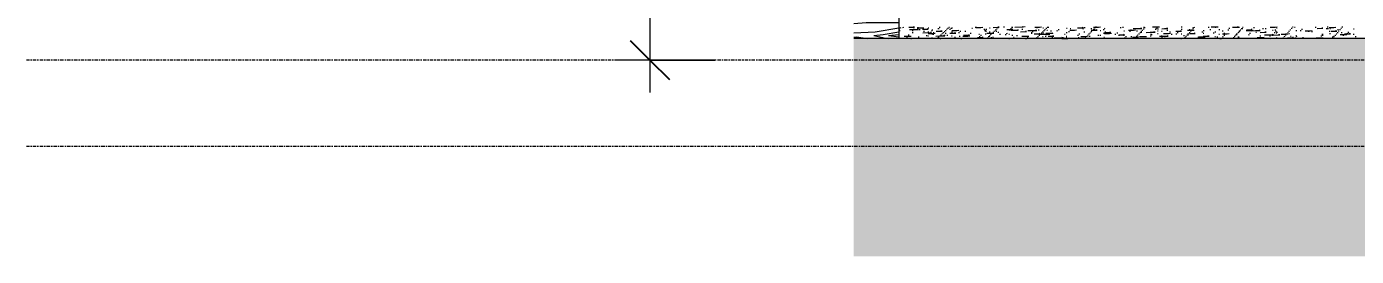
# Model space of a CAD drawing. Header units: millimetres. Extents: x 9199 to 175431, y -4466 to 35300.
# Drawn here: x 9199 to 15367, y -509 to 555 of the extents above; entities that cross this region are included whole.
import ezdxf

# ---------------------------------------------------------------- set-up
doc = ezdxf.new("R2010")
doc.units = ezdxf.units.MM
doc.linetypes.add('Centre', pattern=[31.75, 6.35, -4.7625, 15.875, -4.7625])
for name, color, linetype, lineweight in [('A-ANNO-DIMS', 211, 'Continuous', 9), ('A-ANNO-DIMS-150', 211, 'Continuous', 9), ('A-DETL-GENF-2', 9, 'Continuous', 9), ('A-DETL-THIN', 151, 'Continuous', 9), ('A-FLOR', 192, 'Continuous', 9), ('A-FLOR-LEVL-2', 51, 'Centre', 9), ('A-FLOR-PATT', 8, 'Continuous', 9), ('A-WALL', 113, 'Continuous', 9), ('A-WALL-PATT', 111, 'Continuous', 9)]:
    doc.layers.add(name, color=color, linetype=linetype, lineweight=lineweight)
doc.styles.add('UTM Avo', font='', dxfattribs={"width": 0.9, "height": 375})
doc.styles.get('UTM Avo').set_extended_font_data('UTM Avo')
doc.dimstyles.new('1_Dim_chi_tiet_2_5', dxfattribs={"dimscale": 304.8, "dimtxt": 374.737856, "dimasz": 0.590551, "dimexe": 0.492126, "dimexo": 0.0625, "dimgap": 0.049213, "dimtad": 1, "dimdec": 0, "dimrnd": 5, "dimzin": 0, "dimdsep": 46, "dimtxsty": 'UTM Avo', "dimblk1": 'OBLIQUE', "dimblk2": 'OBLIQUE', "dimsah": 1, "dimcen": 0.09, "dimdle": 0.492126, "dimazin": 0, "dimtfac": 1, "dimtdec": 4, "dimtix": 1, "dimtmove": 0, "dimatfit": 3, "dimfxl": 0.984252, "dimfxlon": 1, "dimtvp": 1, "dimtolj": 1, "dimtzin": 0, "dimarcsym": 2})

# ---------------------------------------------------------------- blocks, each defined once
blk = doc.blocks.new('FP_27-TKCS_MẶT ĐỨNG HƯỚNG ĐÔNG')
at = {"layer": 'A-FLOR-PATT'}
for p, q in [((13246.9, 545.5), (13249.5, 545.6)), ((13246.9, 536.6), (13250.4, 536.7)), ((13246.9, 536.3), (13250.4, 536.7)), ((13251, 550.3), (13255, 550.6)), ((13263.5, 551.9), (13268.5, 552)), ((13269.5, 510.3), (13301.5, 511.4)), ((13269.5, 510.3), (13292.3, 510.3)), ((13280.7, 505.2), (13285, 505.2)), ((13282, 511.1), (13286.9, 511.3)), ((13287.6, 516.5), (13292.6, 516.6)), ((13290.6, 552.3), (13312.7, 553.8)), ((13290.6, 552.3), (13318, 553)), ((13292.3, 510.3), (13301.5, 511.4)), ((13294.9, 541.4), (13330.5, 543.6)), ((13294.9, 541.4), (13335.6, 542.4)), ((13300.7, 500), (13303.3, 500.2)), ((13306.3, 537.8), (13311.3, 537.9)), ((13307, 528.1), (13311.3, 528.2)), ((13312, 543.1), (13317, 543.3)), ((13318, 553), (13312.7, 553.8)), ((13329.4, 549), (13361.4, 550.3)), ((13329.4, 549), (13352.1, 549.2)), ((13335.6, 542.4), (13330.5, 543.6)), ((13331.4, 551.3), (13335.6, 551.3)), ((13335, 507.4), (13339.9, 507.5)), ((13339, 542.1), (13343.2, 542.2)), ((13352.1, 549.2), (13361.4, 550.3)), ((13354.3, 543.3), (13376.4, 544.7)), ((13354.3, 543.3), (13381.7, 543.9)), ((13356, 526.6), (13391.5, 528.7)), ((13356, 526.6), (13396.6, 527.4)), ((13359.3, 534.2), (13364.3, 534.3)), ((13371.5, 514.6), (13375.7, 514.7)), ((13381.7, 543.9), (13376.4, 544.7)), ((13379.1, 513.3), (13382.8, 513.3)), ((13379.9, 531.8), (13383.7, 531.8)), ((13380.5, 523.5), (13412.5, 524.7)), ((13380.5, 523.5), (13403.2, 523.5)), ((13380.8, 550.3), (13384.5, 550.3)), ((13396.6, 527.4), (13391.5, 528.7)), ((13395.8, 537.9), (13400.1, 538)), ((13396.9, 504), (13400.6, 503.9)), ((13397.7, 522.5), (13401.4, 522.5)), ((13398.6, 541.1), (13402.3, 541.1)), ((13402.1, 519.7), (13407, 519.9)), ((13403.2, 523.5), (13412.5, 524.7)), ((13403.5, 528.7), (13407.7, 528.7)), ((13407.7, 525.1), (13412.7, 525.3)), ((13417, 511.4), (13452.6, 513.4)), ((13417, 511.4), (13457.6, 512.2)), ((13418.1, 534), (13440.1, 535.4)), ((13418.1, 534), (13445.4, 534.6)), ((13422.1, 502.6), (13426.1, 502.8)), ((13426.4, 546.8), (13431.4, 547)), ((13427.5, 507.6), (13431.5, 507.8)), ((13432.1, 552.3), (13437.1, 552.5)), ((13433, 512.6), (13437, 512.8)), ((13435.9, 500.8), (13440.2, 500.8)), ((13438.4, 517.6), (13442.4, 517.8)), ((13445.4, 534.6), (13440.1, 535.4)), ((13443.8, 522.7), (13447.8, 522.9)), ((13449.3, 527.7), (13453.3, 527.9)), ((13457.7, 512.2), (13452.6, 513.4)), ((13454.7, 532.8), (13458.7, 533)), ((13455.1, 515.9), (13460, 516.1)), ((13460.1, 537.8), (13464.1, 538)), ((13460.3, 524.3), (13464.5, 524.3)), ((13465.6, 542.9), (13469.6, 543.1)), ((13467.9, 514.9), (13472.1, 514.9)), ((13471, 548), (13475, 548.2)), ((13476.4, 553), (13480.4, 553.3)), ((13479.4, 543.2), (13484.4, 543.4)), ((13481.8, 524.5), (13503.8, 525.9)), ((13481.8, 524.5), (13509.1, 525.1)), ((13486.6, 547.9), (13490.8, 548)), ((13488.7, 512.7), (13492.4, 512.6)), ((13489.6, 531.5), (13493.3, 531.5)), ((13490.4, 550.3), (13494.1, 550.3)), ((13491.4, 537), (13523.4, 538.3)), ((13491.4, 537), (13514.2, 537.1)), ((13497.8, 501.1), (13502.8, 501.2)), ((13503.5, 506.6), (13508.5, 506.7)), ((13509.1, 525.1), (13503.8, 525.9)), ((13514.2, 537.1), (13523.4, 538.3)), ((13522.2, 528.5), (13527.1, 528.7)), ((13524.7, 510.4), (13529, 510.4)), ((13527.8, 534.1), (13532.8, 534.2)), ((13532.4, 500.9), (13536.6, 500.9)), ((13542.5, 510.7), (13574.5, 511.8)), ((13542.5, 510.7), (13565.3, 510.7)), ((13545.5, 514.9), (13567.5, 516.2)), ((13545.5, 514.9), (13572.8, 515.4)), ((13551, 534.2), (13555.3, 534.2)), ((13565.3, 510.7), (13574.5, 511.8)), ((13572.8, 515.4), (13567.5, 516.2)), ((13575.2, 524.7), (13580.1, 524.8)), ((13583, 548.6), (13587.3, 548.7)), ((13599.5, 552.5), (13604.5, 552.7)), ((13602.4, 550.9), (13634.4, 552.2)), ((13602.4, 550.9), (13625.1, 551)), ((13609.2, 505), (13631.2, 506.3)), ((13609.2, 505), (13636.5, 505.5)), ((13615.5, 520.1), (13619.7, 520.1)), ((13617.9, 509.6), (13622.9, 509.7)), ((13623.6, 515.2), (13628.6, 515.3)), ((13625.1, 551), (13634.4, 552.2)), ((13636.5, 505.5), (13631.2, 506.3)), ((13639.9, 544.2), (13644.1, 544.2)), ((13642.3, 537.5), (13647.2, 537.7)), ((13644.7, 501.9), (13648.5, 501.9)), ((13645.6, 521.1), (13649.3, 521.1)), ((13646.5, 540.4), (13650.2, 540.4)), ((13647.5, 534.6), (13651.7, 534.6)), ((13647.9, 543.2), (13652.9, 543.3)), ((13653.5, 524.2), (13685.5, 525.4)), ((13653.5, 524.2), (13676.2, 524.2)), ((13654.1, 503.7), (13658.1, 503.9)), ((13659.5, 508.9), (13663.5, 509.1)), ((13663.4, 511.4), (13667.1, 511.3)), ((13664.3, 530.7), (13668, 530.6)), ((13664.9, 514.1), (13668.9, 514.3)), ((13665.1, 549.9), (13668.8, 549.9)), ((13670.4, 519.3), (13674.3, 519.5)), ((13670.9, 505.5), (13675.9, 505.6)), ((13675.8, 524.5), (13679.8, 524.7)), ((13676.2, 524.2), (13685.5, 525.4)), ((13680, 505.7), (13684.2, 505.7)), ((13681.2, 529.7), (13685.2, 529.9)), ((13682.2, 551.5), (13704.3, 553)), ((13682.2, 551.5), (13709.6, 552.2)), ((13686.7, 534.9), (13690.6, 535.1)), ((13692.1, 540.1), (13696.1, 540.3)), ((13695.3, 533.7), (13700.2, 533.8)), ((13697.5, 545.3), (13701.5, 545.6)), ((13703, 550.6), (13706.9, 550.8)), ((13709.6, 552.2), (13704.3, 553)), ((13704.3, 530), (13708.6, 530)), ((13711.9, 520.3), (13716.2, 520.3)), ((13730.6, 554.5), (13734.9, 554.5)), ((13738, 518.3), (13743, 518.5)), ((13743.7, 524), (13748.7, 524.2)), ((13746, 541.7), (13768, 543.2)), ((13746, 541.7), (13773.3, 542.3)), ((13754.4, 500.8), (13758.1, 500.8)), ((13755.2, 520.3), (13758.9, 520.3)), ((13756.1, 539.9), (13759.8, 539.9)), ((13762.4, 546.8), (13767.4, 546.9)), ((13764.4, 538.1), (13796.4, 539.3)), ((13764.4, 538.1), (13787.2, 538.1)), ((13768, 552.5), (13773, 552.7)), ((13773.3, 542.3), (13768, 543.2)), ((13768.8, 515.5), (13773, 515.5)), ((13776.4, 505.7), (13780.6, 505.7)), ((13782.8, 552.6), (13818.4, 554.8)), ((13782.8, 552.6), (13823.5, 553.5)), ((13787.2, 538.1), (13796.4, 539.3)), ((13791, 514.2), (13796, 514.3)), ((13795.1, 540.1), (13799.3, 540.2)), ((13809.7, 531.7), (13831.7, 533.1)), ((13809.7, 531.7), (13837, 532.3)), ((13815.4, 542.8), (13820.4, 543)), ((13815.5, 510.5), (13847.5, 511.7)), ((13815.5, 510.5), (13838.3, 510.5)), ((13823.5, 553.5), (13818.4, 554.8)), ((13827.1, 555.1), (13831.3, 555.1)), ((13837, 532.3), (13831.7, 533.1)), ((13833.2, 500.7), (13837.5, 500.7)), ((13838.3, 510.5), (13847.5, 511.7)), ((13839.5, 504.3), (13844.5, 504.4)), ((13843.9, 536.5), (13879.4, 538.6)), ((13843.9, 536.5), (13884.5, 537.3)), ((13858.1, 527.3), (13863.1, 527.4)), ((13859.5, 525.5), (13863.8, 525.5)), ((13863.8, 533), (13868.8, 533.2)), ((13873.4, 521.5), (13895.4, 522.9)), ((13873.4, 521.5), (13900.7, 522)), ((13875.4, 552.3), (13907.4, 553.6)), ((13875.4, 552.3), (13898.1, 552.4)), ((13884.5, 537.3), (13879.5, 538.6)), ((13883.3, 504.4), (13887.3, 504.6)), ((13883.9, 550.5), (13888.1, 550.5)), ((13888.7, 509.8), (13892.7, 510)), ((13891.5, 540.5), (13895.7, 540.5)), ((13894.2, 515.1), (13898.2, 515.3)), ((13900.7, 522), (13895.4, 522.9)), ((13898.1, 552.4), (13907.4, 553.6)), ((13899.6, 520.5), (13903.6, 520.7)), ((13904.9, 520.1), (13940.5, 522.2)), ((13904.9, 520.1), (13945.6, 520.8)), ((13905, 525.8), (13909, 526)), ((13910.5, 531.2), (13914.5, 531.4)), ((13911.1, 523.1), (13916.1, 523.2)), ((13911.3, 509), (13915, 509)), ((13912.2, 529), (13915.9, 529)), ((13913, 549), (13916.7, 549)), ((13915.9, 536.6), (13919.9, 536.8)), ((13921.3, 542), (13925.3, 542.2)), ((13924, 510.6), (13928.2, 510.6)), ((13926.5, 524.4), (13958.5, 525.6)), ((13926.5, 524.4), (13949.2, 524.4)), ((13926.8, 547.4), (13930.7, 547.6)), ((13929.9, 518.9), (13933.7, 518.8)), ((13930.8, 538.9), (13934.5, 538.9)), ((13932.2, 552.8), (13936.2, 553)), ((13935.5, 552.2), (13940.5, 552.4)), ((13937.1, 511), (13959.1, 512.4)), ((13937.1, 511), (13964.4, 511.5)), ((13945.6, 520.8), (13940.5, 522.2)), ((13948.3, 535.7), (13952.6, 535.7)), ((13949.2, 524.4), (13958.5, 525.6)), ((13953.9, 507.2), (13958.9, 507.3)), ((13956, 525.6), (13960.2, 525.7)), ((13964.4, 511.5), (13959.1, 512.4)), ((13959.6, 513), (13964.6, 513.1)), ((13965.9, 503.3), (14001.5, 505.4)), ((13965.9, 503.3), (14006.6, 503.9)), ((13978.2, 536.4), (13983.2, 536.5)), ((13983.9, 542.3), (13988.9, 542.4)), ((14000.8, 500.4), (14022.8, 501.7)), ((14000.8, 500.4), (14028.1, 500.8)), ((14006.6, 503.9), (14001.5, 505.4)), ((14006.9, 502.7), (14011.9, 502.9)), ((14012.8, 520.6), (14017, 520.6)), ((14020.4, 510.5), (14024.7, 510.5)), ((14020.9, 507.8), (14024.6, 507.8)), ((14021.8, 528.1), (14025.5, 528.1)), ((14022.6, 548.4), (14026.4, 548.4)), ((14028.1, 500.8), (14022.8, 501.7)), ((14031.2, 532.2), (14036.2, 532.3)), ((14037.4, 538.6), (14069.4, 539.8)), ((14037.4, 538.6), (14060.2, 538.6)), ((14039.1, 546.1), (14043.3, 546.1)), ((14060.2, 538.6), (14069.4, 539.8)), ((14073.8, 549.3), (14095.9, 550.8)), ((14073.8, 549.3), (14101.2, 550)), ((14074, 516), (14079, 516.1)), ((14077.3, 505.3), (14081.5, 505.3)), ((14079.7, 522), (14084.7, 522.1)), ((14088.5, 509.9), (14120.5, 511)), ((14088.5, 509.9), (14111.3, 509.9)), ((14101.2, 550), (14095.9, 550.8)), ((14098.3, 545.7), (14103.3, 545.9)), ((14103.6, 530.9), (14107.8, 530.9)), ((14104, 551.7), (14109, 551.9)), ((14108.7, 504.7), (14112.7, 504.9)), ((14111.3, 509.9), (14120.5, 511)), ((14114.2, 510.2), (14118.2, 510.4)), ((14119.6, 515.7), (14123.6, 515.9)), ((14125, 521.2), (14129, 521.4)), ((14127, 511.6), (14132, 511.7)), ((14130.5, 526.8), (14134.5, 527)), ((14135.5, 546.4), (14139.8, 546.4)), ((14135.9, 532.3), (14139.9, 532.5)), ((14137.6, 538.8), (14159.6, 540.2)), ((14137.6, 538.8), (14164.9, 539.3)), ((14141.3, 537.9), (14145.3, 538.1)), ((14146.8, 543.4), (14150.8, 543.6)), ((14148.4, 553.2), (14180.4, 554.5)), ((14148.4, 553.2), (14171.1, 553.2)), ((14151.3, 541.5), (14156.3, 541.6)), ((14152.2, 549), (14156.2, 549.2)), ((14157.6, 554.5), (14161.6, 554.8)), ((14164.9, 539.3), (14159.6, 540.2)), ((14168, 515.4), (14172.2, 515.4)), ((14171.1, 553.2), (14180.4, 554.5)), ((14175.5, 501), (14180.5, 501.1)), ((14177.8, 516.3), (14181.5, 516.3)), ((14178.7, 537), (14182.4, 537)), ((14192.4, 541.4), (14196.6, 541.4)), ((14194.1, 525.1), (14199.1, 525.2)), ((14195.6, 505.7), (14199.3, 505.7)), ((14196.5, 526.5), (14200.2, 526.5)), ((14197.4, 547.3), (14201.1, 547.2)), ((14199.5, 524.1), (14231.5, 525.3)), ((14199.5, 524.1), (14222.2, 524.1)), ((14199.8, 531.1), (14204.8, 531.3)), ((14200, 531), (14204.2, 531)), ((14201.3, 528), (14223.3, 529.4)), ((14201.3, 528), (14228.6, 528.5)), ((14222.3, 524.1), (14231.5, 525.3)), ((14228.6, 528.5), (14223.3, 529.4)), ((14247.1, 520.6), (14252.1, 520.7)), ((14256.8, 525.7), (14261.1, 525.7)), ((14264.4, 515.2), (14268.7, 515.2)), ((14265, 517), (14287, 518.4)), ((14265, 517), (14292.3, 517.5)), ((14271.5, 551), (14276.4, 551.2)), ((14283.1, 552), (14287.4, 552)), ((14292.3, 517.5), (14287, 518.4)), ((14287.5, 515), (14291.2, 515)), ((14288.3, 536), (14292, 536)), ((14289.9, 503.8), (14294.9, 503.9)), ((14295.6, 509.9), (14300.6, 510)), ((14310.4, 538.7), (14342.4, 539.9)), ((14310.4, 538.7), (14333.2, 538.7)), ((14314.2, 534.3), (14319.2, 534.5)), ((14319.9, 540.5), (14324.9, 540.6)), ((14321.3, 509.8), (14325.5, 509.8)), ((14328.7, 505.8), (14350.7, 507.2)), ((14328.7, 505.8), (14356, 506.2)), ((14331.8, 546), (14367.4, 548.3)), ((14331.8, 546), (14372.4, 546.8)), ((14333.2, 538.7), (14342.4, 539.9)), ((14340.7, 505), (14344.7, 505.2)), ((14346.1, 510.7), (14350.1, 510.9)), ((14347.6, 536.3), (14351.8, 536.3)), ((14356, 506.2), (14350.7, 507.2)), ((14351.6, 516.4), (14355.5, 516.6)), ((14357, 522.1), (14361, 522.3)), ((14361.6, 508.9), (14393.6, 510)), ((14361.6, 508.9), (14384.3, 508.8)), ((14362.4, 527.8), (14366.4, 528)), ((14367.2, 529.8), (14372.2, 529.9)), ((14372.5, 546.8), (14367.4, 548.3)), ((14367.9, 533.5), (14371.8, 533.7)), ((14373.3, 539.2), (14377.3, 539.4)), ((14378.7, 544.9), (14382.7, 545.1)), ((14379.6, 552.3), (14383.8, 552.3)), ((14384.2, 550.6), (14388.1, 550.8)), ((14384.3, 508.8), (14393.6, 510)), ((14392.8, 528.4), (14428.4, 530.5)), ((14392.8, 528.4), (14433.5, 529)), ((14410, 512.8), (14415, 512.9)), ((14412, 520.2), (14416.3, 520.2)), ((14415.7, 519), (14420.7, 519.1)), ((14421.4, 553.6), (14453.4, 554.9)), ((14421.4, 553.6), (14444.1, 553.6)), ((14433.5, 529), (14428.4, 530.5)), ((14434.3, 543.8), (14439.3, 544)), ((14436.4, 547), (14440.6, 547)), ((14440, 550.1), (14445, 550.2)), ((14443.5, 502.2), (14447.2, 502.2)), ((14444, 536.3), (14448.3, 536.3)), ((14444.1, 553.6), (14453.4, 554.9)), ((14444.4, 523.7), (14448.1, 523.7)), ((14445.3, 545.2), (14449, 545.1)), ((14453.9, 510.4), (14489.4, 512.5)), ((14453.9, 510.4), (14494.5, 511)), ((14462.2, 512.7), (14465.9, 512.7)), ((14463, 534.2), (14466.7, 534.2)), ((14463, 508), (14468, 508.1)), ((14465.5, 545.7), (14487.5, 547.3)), ((14465.5, 545.7), (14492.8, 546.3)), ((14472.5, 523.4), (14504.5, 524.5)), ((14472.5, 523.4), (14495.3, 523.3)), ((14476.5, 503.9), (14480.7, 503.8)), ((14487.3, 539.2), (14492.3, 539.4)), ((14492.8, 546.3), (14487.5, 547.3)), ((14494.5, 511), (14489.4, 512.5)), ((14495.3, 523.3), (14504.5, 524.5)), ((14500.9, 530.8), (14505.1, 530.8)), ((14508.5, 520), (14512.7, 519.9)), ((14529.2, 534.4), (14551.2, 535.9)), ((14529.2, 534.4), (14556.5, 534.9)), ((14530.1, 521.9), (14535.1, 522.1)), ((14535.8, 528.3), (14540.8, 528.4)), ((14556.5, 534.9), (14551.2, 535.9)), ((14553.1, 500.5), (14556.8, 500.5)), ((14554, 522.3), (14557.7, 522.2)), ((14554.4, 553.5), (14559.4, 553.6)), ((14554.9, 544.1), (14558.6, 544)), ((14565.3, 514.3), (14569.5, 514.3)), ((14569.9, 505), (14573.9, 505.1)), ((14572.9, 503.4), (14577.2, 503.3)), ((14575.4, 510.8), (14579.4, 511)), ((14580.8, 516.6), (14584.8, 516.8)), ((14583.1, 517.1), (14588.1, 517.2)), ((14583.5, 538.3), (14615.4, 539.5)), ((14583.5, 538.3), (14606.2, 538.2)), ((14586.2, 522.5), (14590.2, 522.7)), ((14591.6, 541.6), (14595.8, 541.6)), ((14591.7, 528.4), (14595.7, 528.6)), ((14592.9, 522.9), (14614.9, 524.3)), ((14592.9, 522.9), (14620.2, 523.3)), ((14597.1, 534.2), (14601.1, 534.4)), ((14602.5, 540.1), (14606.5, 540.3)), ((14606.2, 538.2), (14615.5, 539.5)), ((14607.4, 548.9), (14612.4, 549)), ((14608, 546), (14612, 546.2)), ((14613.4, 551.9), (14617.4, 552.1)), ((14620.2, 523.3), (14614.9, 524.3)), ((14631.6, 505.9), (14636.5, 506)), ((14634.6, 507.3), (14666.6, 508.4)), ((14634.6, 507.3), (14657.3, 507.1)), ((14650.2, 531.3), (14655.2, 531.5)), ((14655.9, 537.8), (14660.9, 537.9)), ((14656.1, 525), (14660.3, 525)), ((14656.6, 511.1), (14678.6, 512.5)), ((14656.6, 511.1), (14683.9, 511.5)), ((14657.3, 507.1), (14666.6, 508.4)), ((14683.9, 511.5), (14678.6, 512.5)), ((14680.4, 552.6), (14684.7, 552.6)), ((14688, 541.5), (14692.3, 541.5)), ((14694.4, 553.5), (14726.4, 554.8)), ((14694.4, 553.5), (14717.2, 553.5)), ((14703.2, 526.5), (14708.2, 526.6)), ((14710.1, 509), (14713.8, 508.9)), ((14710.9, 531.2), (14714.6, 531.2)), ((14711.8, 553.4), (14715.5, 553.4)), ((14717.2, 553.5), (14726.4, 554.8)), ((14720.5, 508.1), (14724.8, 508)), ((14728.7, 519.8), (14732.4, 519.8)), ((14729.6, 542.1), (14733.3, 542.1)), ((14733.7, 500), (14742.3, 500.5)), ((14745.2, 500), (14742.3, 500.5)), ((14744.9, 535.9), (14749.1, 535.9)), ((14745.5, 522.2), (14777.5, 523.3)), ((14745.5, 522.2), (14768.3, 522)), ((14746, 508.6), (14751, 508.7)), ((14751.7, 515.1), (14756.6, 515.2)), ((14752.5, 524.7), (14756.7, 524.6)), ((14768.3, 522), (14777.5, 523.3)), ((14770.3, 540.9), (14775.3, 541.1)), ((14776, 547.5), (14781, 547.6)), ((14793.3, 552.6), (14815.4, 554.2)), ((14793.3, 552.6), (14820.7, 553.2)), ((14795.4, 504.4), (14799.4, 504.6)), ((14799, 503.5), (14804, 503.6)), ((14800.8, 510.4), (14804.8, 510.6)), ((14806.2, 516.4), (14810.2, 516.6)), ((14809.3, 518.8), (14813.6, 518.8)), ((14811.7, 522.5), (14815.7, 522.7)), ((14820.7, 553.2), (14815.4, 554.2)), ((14816.9, 507.5), (14821.2, 507.5)), ((14817.1, 528.5), (14821.1, 528.7)), ((14819.7, 507.2), (14823.4, 507.1)), ((14820.5, 529.7), (14824.3, 529.6)), ((14821.4, 552.2), (14825.1, 552.2)), ((14822.5, 534.5), (14826.5, 534.7)), ((14823.3, 536), (14828.3, 536.2)), ((14828, 540.6), (14832, 540.8)), ((14833.4, 546.6), (14837.4, 546.8)), ((14835.6, 546.9), (14839.9, 546.9)), ((14838.8, 552.7), (14842.8, 552.9)), ((14856.5, 537.4), (14888.5, 538.6)), ((14856.5, 537.4), (14879.2, 537.3)), ((14857.1, 540.7), (14879.1, 542.3)), ((14857.1, 540.7), (14884.4, 541.3)), ((14866.1, 517.9), (14871.1, 518)), ((14871.8, 524.5), (14876.7, 524.6)), ((14873.8, 501.5), (14878, 501.4)), ((14884.4, 541.3), (14879.1, 542.3)), ((14879.2, 537.3), (14888.5, 538.6)), ((14880.7, 536.3), (14916.3, 538.5)), ((14880.7, 536.3), (14921.4, 536.9)), ((14890.4, 550.8), (14895.4, 550.9)), ((14900.1, 529.8), (14904.3, 529.7)), ((14907.6, 505.2), (14939.6, 506.3)), ((14907.6, 505.2), (14930.3, 505.1)), ((14921.4, 536.9), (14916.3, 538.5)), ((14919.1, 512.8), (14924.1, 512.9)), ((14920.8, 528.6), (14942.8, 530.1)), ((14920.8, 528.6), (14948.1, 529.1)), ((14930.3, 505.1), (14939.6, 506.3)), ((14932.1, 546.8), (14936.3, 546.8)), ((14941.8, 517.1), (14977.3, 519.2)), ((14941.8, 517.1), (14982.4, 517.6)), ((14948.1, 529.1), (14942.8, 530.1)), ((14943.4, 545.8), (14948.4, 545.9)), ((14964.5, 512.3), (14968.8, 512.2)), ((14967.4, 553), (14999.4, 554.2)), ((14967.4, 553), (14990.2, 552.9)), ((14967.5, 500.9), (14972.5, 501)), ((14976.6, 515.9), (14980.3, 515.8)), ((14982.4, 517.6), (14977.3, 519.2)), ((14977.5, 538.8), (14981.2, 538.8)), ((14984.5, 516.3), (15006.5, 517.8)), ((14984.5, 516.3), (15011.8, 516.8)), ((14986.2, 527.4), (14991.2, 527.6)), ((14988.9, 540.9), (14993.1, 540.9)), ((14990.2, 552.9), (14999.4, 554.2)), ((14991.9, 534.1), (14996.8, 534.2)), ((14994.4, 504.1), (14998.1, 504)), ((14995.3, 527.1), (14999, 527)), ((14996.1, 550.1), (14999.8, 550)), ((14996.5, 529.3), (15000.8, 529.3)), ((15011.8, 516.8), (15006.5, 517.8)), ((15018.5, 520.5), (15050.5, 521.6)), ((15018.5, 520.5), (15041.3, 520.3)), ((15027.3, 504), (15031.3, 504.2)), ((15032.8, 510.1), (15036.8, 510.3)), ((15038.2, 516.3), (15042.2, 516.5)), ((15039.2, 522.2), (15044.2, 522.4)), ((15041.3, 520.3), (15050.5, 521.6)), ((15043.6, 522.5), (15047.6, 522.7)), ((15048.2, 503.8), (15070.2, 505.3)), ((15048.2, 503.8), (15075.5, 504.2)), ((15049.1, 528.7), (15053, 528.9)), ((15053.4, 523.3), (15057.6, 523.3)), ((15054.5, 534.9), (15058.5, 535.1)), ((15059.9, 541.1), (15063.9, 541.3)), ((15061, 511.6), (15065.2, 511.6)), ((15065.4, 547.3), (15069.3, 547.5)), ((15075.5, 504.2), (15070.2, 505.3)), ((15070.8, 553.5), (15074.8, 553.8)), ((15079.7, 552.2), (15083.9, 552.2)), ((15082, 503.5), (15086.9, 503.6)), ((15086.2, 513.9), (15089.9, 513.9)), ((15087.1, 537.2), (15090.8, 537.2)), ((15087.6, 510.2), (15092.6, 510.4)), ((15106.3, 537.2), (15111.3, 537.3)), ((15112, 543.9), (15116.9, 544.1)), ((15117.8, 505.4), (15122.1, 505.3)), ((15129.5, 536), (15161.5, 537.2)), ((15129.5, 536), (15152.2, 535.9)), ((15144.1, 534.5), (15148.4, 534.5)), ((15152.2, 535.9), (15161.5, 537.2)), ((15159.3, 531.9), (15164.3, 532.1)), ((15176.1, 552), (15180.3, 552)), ((15180.6, 502.7), (15212.6, 503.8)), ((15180.6, 502.7), (15203.3, 502.5)), ((15184.9, 547), (15207, 548.5)), ((15184.9, 547), (15212.3, 547.5)), ((15202.1, 512.9), (15207, 513.1)), ((15203.3, 502.5), (15212.6, 503.8)), ((15212.3, 547.5), (15207, 548.5)), ((15207.7, 519.8), (15212.7, 519.9)), ((15208.6, 516.4), (15212.8, 516.4)), ((15226.4, 547.1), (15231.4, 547.2)), ((15232.1, 554), (15237.1, 554.1)), ((15232.9, 545.9), (15237.2, 545.9)), ((15240.4, 551.9), (15272.4, 553.2)), ((15240.4, 551.9), (15263.2, 551.8)), ((15240.5, 534), (15244.8, 534)), ((15243.2, 522.9), (15246.9, 522.8)), ((15244, 546.6), (15247.7, 546.5)), ((15248.7, 534.3), (15270.7, 535.9)), ((15248.7, 534.3), (15276, 534.8)), ((15255.1, 507.5), (15260, 507.6)), ((15256.6, 503.1), (15260.6, 503.3)), ((15260.9, 510.7), (15264.6, 510.6)), ((15261.8, 534.4), (15265.5, 534.4)), ((15262, 509.4), (15266, 509.6)), ((15263.2, 551.8), (15272.4, 553.2)), ((15267.4, 515.8), (15271.4, 516)), ((15276, 534.8), (15270.7, 535.9)), ((15272.9, 522.1), (15276.9, 522.3)), ((15278.3, 528.5), (15282.3, 528.7)), ((15279.4, 541.8), (15284.4, 542)), ((15283.7, 534.8), (15287.7, 535.1)), ((15289.2, 541.2), (15293.2, 541.4)), ((15291.5, 518.3), (15323.5, 519.4)), ((15291.5, 518.3), (15314.3, 518)), ((15294.6, 547.6), (15298.6, 547.8)), ((15297.4, 527.7), (15301.6, 527.7)), ((15300, 554), (15304, 554.2)), ((15305, 515.7), (15309.2, 515.7)), ((15312.4, 521.5), (15334.4, 523)), ((15312.4, 521.5), (15339.7, 521.9)), ((15314.3, 518), (15323.5, 519.4)), ((15322.2, 522.6), (15327.1, 522.7)), ((15327.8, 529.5), (15332.8, 529.7)), ((15339.7, 521.9), (15334.4, 523)), ((15352.8, 520.8), (15356.5, 520.8)), ((15353.6, 544.8), (15357.3, 544.8)), ((15361.8, 509.2), (15366.1, 509.2))]:
    blk.add_line(p, q, dxfattribs=at)
blk = doc.blocks.new('DIMBLOCK21-TKCS_MẶT ĐỨNG HƯỚNG ĐÔNG')
at = {"layer": 'A-ANNO-DIMS-150', "lineweight": 25}
for p, q in [((12090.7, 2200), (12000.7, 2290)), ((12090.7, 2200), (12180.7, 2110)), ((12090.7, 400), (12000.7, 490)), ((12090.7, 400), (12180.7, 310))]:
    blk.add_line(p, q, dxfattribs=at)
at = {"layer": 'A-ANNO-DIMS-150'}
for p, q in [((12390.7, 2200), (11940.7, 2200)), ((12090.7, 2200), (12090.7, 250)), ((12090.7, 2200), (12390.7, 2200)), ((12390.7, 400), (11940.7, 400)), ((12090.7, 400), (12390.7, 400))]:
    blk.add_line(p, q, dxfattribs=at)
at = {"layer": 'A-ANNO-DIMS-150', "color": 0, "insert": (11603.5, 786.5), "char_height": 375, "width": 1232.471, "attachment_point": 1, "rotation": 90, "line_spacing_factor": 1.110334, "style": 'UTM Avo'}
blk.add_mtext('1800', dxfattribs=at)
blk = doc.blocks.new('_Oblique')
at = {"color": 0, "linetype": 'ByBlock', "lineweight": -2}
blk.add_line((-0.5, -0.5), (0.5, 0.5), dxfattribs=at)

msp = doc.modelspace()

# ---------------------------------------------------------------- hatches: boundary and pattern name
at = {"layer": 'A-DETL-GENF-2'}
h = msp.add_hatch(dxfattribs=at)
h.set_pattern_fill('FP_17', color=256, style=0, pattern_type=2)
h.set_pattern_definition([(0, (51388.9, 1200), (725.805, 725.805), [725.805, -725.805]), (0, (51388.9, 1472.2), (725.805, 725.805), [725.805, -725.805]), (0, (51388.9, 1744.35), (725.805, 725.805), [725.805, -725.805]), (90, (51479.66, 1835.1), (-725.805, 725.805), [725.805, -725.805]), (90, (51751.84, 1835.1), (-725.805, 725.805), [725.805, -725.805]), (90, (52024, 1835.1), (-725.805, 725.805), [725.805, -725.805])])
h.paths.add_polyline_path([(13035.5, -508.9), (80758.6, -508.9), (80758.6, 500), (13035.5, 500), (13035.5, -238.4)])
at = {"layer": 'A-WALL-PATT'}
h = msp.add_hatch(dxfattribs=at)
h.set_pattern_fill('FP_11', color=256, style=0, pattern_type=2)
h.set_pattern_definition([(0, (51388.93, 1200), (1219.2, 304.8), [50.292, -864.108, 50.292, -864.108, -4876.8]), (0, (51388.93, 1200), (1219.2, 304.8), [-1828.8, 50.292, -1778.508, 50.292, -864.108, -2133.6]), (0, (51388.93, 1200), (1219.2, 304.8), [-4572, 50.292, -559.308, 50.292, -1473.708]), (120, (51846.14, 1352.4), (-873.5645, 903.4582), [50.292, -864.108, 50.292, -5740.908]), (120, (51846.14, 1352.4), (-873.5645, 903.4582), [-964.692, -864.108, 50.292, -1778.508, -3048]), (120, (51846.14, 1352.4), (-873.5645, 903.4582), [-3657.6, 50.292, -864.108, 50.292, -2083.308]), (120, (51846.14, 1352.4), (-873.5645, 903.4582), [-4622.292, -559.308, 50.292, -1473.708]), (240, (51998.54, 1962), (-345.6355, -1208.2582), [50.292, -864.108, 50.292, -5740.908]), (240, (51998.54, 1962), (-345.6355, -1208.2582), [-964.692, -864.108, 50.292, -1778.508, -3048]), (240, (51998.54, 1962), (-345.6355, -1208.2582), [-3657.6, 50.292, -864.108, 50.292, -2083.308]), (240, (51998.54, 1962), (-345.6355, -1208.2582), [-4622.292, -559.308, 50.292, -1473.708])])
h.paths.add_polyline_path([(13035.5, 500), (13246.9, 500), (13246.9, 950), (13035.5, 950), (13035.5, 573.1)])
h = msp.add_hatch(dxfattribs=at)
h.set_pattern_fill('FP_16', color=256, style=0, pattern_type=2)
h.set_pattern_definition([(349.695, (13430.91, 869.39), (3657.598, -609.61), [68.155, -6747.38]), (0, (13497.97, 857.2), (609.6, 609.6), [67.06, -542.54]), (18.435, (13565.02, 857.2), (1219.2, 609.6), [57.83, -1869.9]), (172.875, (13619.89, 875.49), (4267.199, -609.599), [49.15, -4865.604]), (174.806, (13571.12, 881.584), (6096.004, -609.5547), [67.333, -6665.92]), (194.036, (13504.06, 887.68), (-1828.802, -609.592), [75.4, -2438.04]), (9.462, (13479.68, 869.39), (3048.005, 609.584), [37.08, -3670.97]), (353.66, (13516.256, 875.49), (-4876.801, 609.5835), [55.2, -5464.96]), (185.711, (13571.12, 869.39), (-5486.395, -609.6394), [61.264, -6065.14]), (168.69, (13510.16, 863.3), (2438.4, -609.603), [31.08, -3077.28]), (354.806, (13376.05, 863.296), (-6096.004, 609.555), [67.333, -6665.92]), (348.69, (13443.1, 857.2), (-2438.4, 609.603), [62.17, -3046.19]), (0, (13504.06, 845), (609.6, 609.6), [73.15, -536.45]), (20.556, (13577.216, 845.01), (3048, 1219.197), [52.084, -5156.34]), (3.814, (13625.984, 863.296), (8534.4012, 609.589), [91.643, -9072.654]), (354.806, (13717.424, 869.39), (-6096.004, 609.5547), [67.333, -6665.92]), (0, (13784.5, 863.3), (609.6, 609.6), [67.06, -542.54]), (5.194, (13241.936, 863.296), (6096.004, 609.555), [67.333, -6665.92]), (354.806, (13308.99, 869.39), (-6096.004, 609.555), [67.333, -6665.92]), (0, (13241.94, 875.5), (609.6, 609.6), [36.58, -573.02]), (5.194, (13278.51, 875.49), (6096.004, 609.555), [67.333, -6665.92]), (0, (13345.57, 881.6), (609.6, 609.6), [60.96, -548.64]), (10.305, (13406.53, 881.584), (-3657.598, -609.61), [68.155, -6747.38]), (5.194, (13473.584, 893.776), (6096.004, 609.5547), [67.333, -6665.92]), (354.806, (13540.64, 899.87), (-6096.004, 609.5547), [67.333, -6665.92]), (354.806, (13607.696, 893.776), (-6096.004, 609.5547), [67.333, -6665.92]), (351.87, (13674.75, 887.68), (-3657.6, 609.593), [86.21, -4224.31]), (0, (13760.1, 875.5), (609.6, 609.6), [91.44, -518.16]), (347.471, (13735.71, 509.73), (3047.999, -609.611), [56.2, -5564.033]), (354.289, (13790.576, 497.536), (-5486.395, 609.6394), [61.264, -6065.14]), (8.13, (13735.71, 509.73), (3657.6, 609.593), [43.105, -4267.42]), (9.462, (13778.38, 515.82), (3048.005, 609.584), [74.16, -3633.89]), (0, (13241.94, 528), (609.6, 609.6), [73.15, -536.45]), (350.538, (13315.09, 528.02), (-3048.005, 609.584), [37.08, -3670.97]), (201.8, (13351.66, 521.92), (1828.804, 609.587), [32.83, -3249.97]), (192.995, (13321.184, 509.73), (5486.393, 1219.2375), [81.33, -8051.747]), (352.875, (13802.77, 509.73), (-4267.1994, 609.599), [49.15, -4865.604]), (7.125, (13802.77, 509.73), (4267.1994, 609.599), [49.15, -4865.604]), (0, (13241.94, 515.8), (609.6, 609.6), [48.77, -560.83]), (194.036, (13290.7, 515.82), (-1828.802, -609.592), [50.27, -2463.18]), (356.633, (13376.048, 534.112), (-9753.5944, 609.6919), [103.81, -10277.302]), (357.709, (13479.68, 528.016), (-14630.3966, 609.6991), [152.522, -15099.665]), (3.18, (13632.08, 521.92), (10363.1983, 609.6312), [109.897, -10879.823]), (9.462, (13741.81, 528.02), (3048.005, 609.584), [111.24, -3596.81]), (10.305, (13241.936, 473.15), (-3657.598, -609.61), [68.155, -6747.38]), (15.945, (13308.99, 485.34), (-2438.404, -609.583), [88.76, -4349.196]), (0, (13394.34, 509.7), (609.6, 609.6), [79.25, -530.35]), (351.87, (13473.58, 509.73), (-3657.6, 609.593), [86.21, -4224.31]), (3.576, (13558.928, 497.536), (9144.003, 609.5468), [97.726, -9674.906]), (351.254, (13656.464, 503.63), (4267.201, -609.5878), [80.18, -7937.856]), (345.964, (13735.71, 491.44), (-1828.802, 609.592), [75.4, -2438.04]), (0, (13808.86, 473.15), (609.6, 609.6), [42.67, -566.93]), (174.806, (13376.05, 534.11), (6096.004, -609.555), [134.665, -6598.587]), (355.236, (13241.936, 570.69), (-6705.5965, 609.6414), [146.81, -7193.745]), (0, (13388.24, 558.5), (609.6, 609.6), [140.2, -469.4]), (4.086, (13528.45, 558.496), (7924.795, 609.6527), [171.123, -8385.02]), (0, (13699.14, 570.7), (609.6, 609.6), [152.4, -457.2]), (7.125, (13241.936, 442.67), (4267.199, 609.599), [147.44, -4767.31]), (6.34, (13388.24, 460.96), (4876.801, 609.5835), [110.4, -5409.76]), (357.51, (13497.968, 473.152), (-13411.197, 609.7044), [140.34, -13893.706]), (353.48, (13638.176, 467.056), (-15849.59217, 1828.85517), [214.749, -21260.135]), (3.013, (13241.936, 838.912), (10972.7972, 609.6408), [115.984, -11482.446]), (351.87, (13357.76, 845.01), (-3657.6, 609.593), [129.316, -4181.21]), (357.614, (13485.776, 826.72), (-14020.7994, 609.6137), [146.43, -14496.664]), (10.62, (13632.08, 820.624), (-6705.5925, -1219.2397), [99.236, -9824.334]), (0, (13729.6, 838.9), (609.6, 609.6), [121.92, -487.68]), (356.82, (13241.936, 912.064), (-10363.1983, 609.6312), [109.897, -10879.823]), (6.009, (13351.664, 905.968), (-6095.999, -609.5992), [116.464, -11529.93]), (6.71, (13467.488, 918.16), (-5486.3973, -609.6157), [104.346, -10330.325]), (354.289, (13571.12, 930.35), (-5486.395, 609.6394), [122.53, -6003.877]), (347.905, (13693.04, 918.16), (-5486.3949, 1219.223), [87.28, -8640.862]), (9.462, (13778.38, 899.87), (3048.005, 609.584), [74.16, -3633.89]), (3.814, (13241.936, 796.24), (8534.401, 609.589), [91.643, -9072.654]), (347.196, (13333.376, 802.336), (-7924.809, 1828.7633), [137.532, -13615.67]), (0, (13467.5, 771.86), (609.6, 609.6), [152.4, -457.2]), (5.44, (13619.888, 771.856), (-6705.6025, -609.5609), [128.595, -12730.932]), (6.71, (13747.904, 784.048), (-5486.3973, -609.6157), [104.346, -10330.325]), (0, (13241.94, 954.74), (609.6, 609.6), [103.63, -505.97]), (8.13, (13345.57, 954.74), (3657.6, 609.593), [172.42, -4138.1]), (357.614, (13516.256, 979.12), (-14020.7994, 609.6137), [146.43, -14496.664]), (354.472, (13662.56, 973.024), (12801.591, -1219.3029), [189.859, -18796.025]), (6.843, (13241.936, 400), (-10363.195, -1219.2413), [153.494, -15195.842]), (0, (13394.34, 418.3), (609.6, 609.6), [170.7, -438.9]), (356.348, (13565.024, 418.288), (-18897.60496, 1219.12666), [287.095, -28422.422]), (0, (13241.94, 613.36), (609.6, 609.6), [146.3, -463.3]), (4.764, (13388.24, 613.36), (6705.5965, 609.6414), [146.81, -7193.745]), (358.152, (13534.544, 625.552), (-18287.99624, 609.7241), [189.074, -18718.355]), (357.274, (13723.52, 619.456), (-12192.0042, 609.5342), [128.16, -12687.945]), (354.806, (13241.936, 710.896), (-6096.004, 609.555), [134.665, -6598.587]), (0, (13376.05, 698.7), (609.6, 609.6), [195.07, -414.53]), (1.909, (13571.12, 698.704), (17678.40105, 609.5532), [182.982, -18115.176]), (3.576, (13754, 704.8), (9144.003, 609.5468), [97.726, -9674.906])])
h.paths.add_polyline_path([(13035.5, 500), (13246.9, 500), (13246.9, 950), (13035.5, 950), (13035.5, 573.1)])

# ---------------------------------------------------------------- linework, layer by layer
at = {"layer": 'A-DETL-THIN'}
msp.add_line((80758.6, 500), (13035.5, 500), dxfattribs=at)
at = {"layer": 'A-FLOR-LEVL-2'}
for p, q in [((84597.8, 400), (9199.1, 400)), ((82692.8, 0), (9199.1, 0))]:
    msp.add_line(p, q, dxfattribs=at)
at = {"layer": 'A-WALL'}
msp.add_line((13246.9, 500), (13246.9, 950), dxfattribs=at)

# ---------------------------------------------------------------- block references
at = {"layer": 'A-FLOR'}
msp.add_blockref('FP_27-TKCS_MẶT ĐỨNG HƯỚNG ĐÔNG', (0, 0), dxfattribs=at)

# ---------------------------------------------------------------- dimensions: what is measured, and where the dimension line sits
at = {"layer": 'A-ANNO-DIMS'}
dim = msp.add_linear_dim(base=(12090.7, 400), p1=(12390.7, 2200), p2=(12390.7, 400), angle=90, dimstyle='1_Dim_chi_tiet_2_5', override={"dimpost": '<>', "dimfxl": 1800}, dxfattribs=at)
dim.commit()
dim.dimension.update_dxf_attribs({"geometry": 'DIMBLOCK21-TKCS_MẶT ĐỨNG HƯỚNG ĐÔNG', "text_midpoint": (11881.6, 1300)})

doc.saveas('drawing.dxf')
